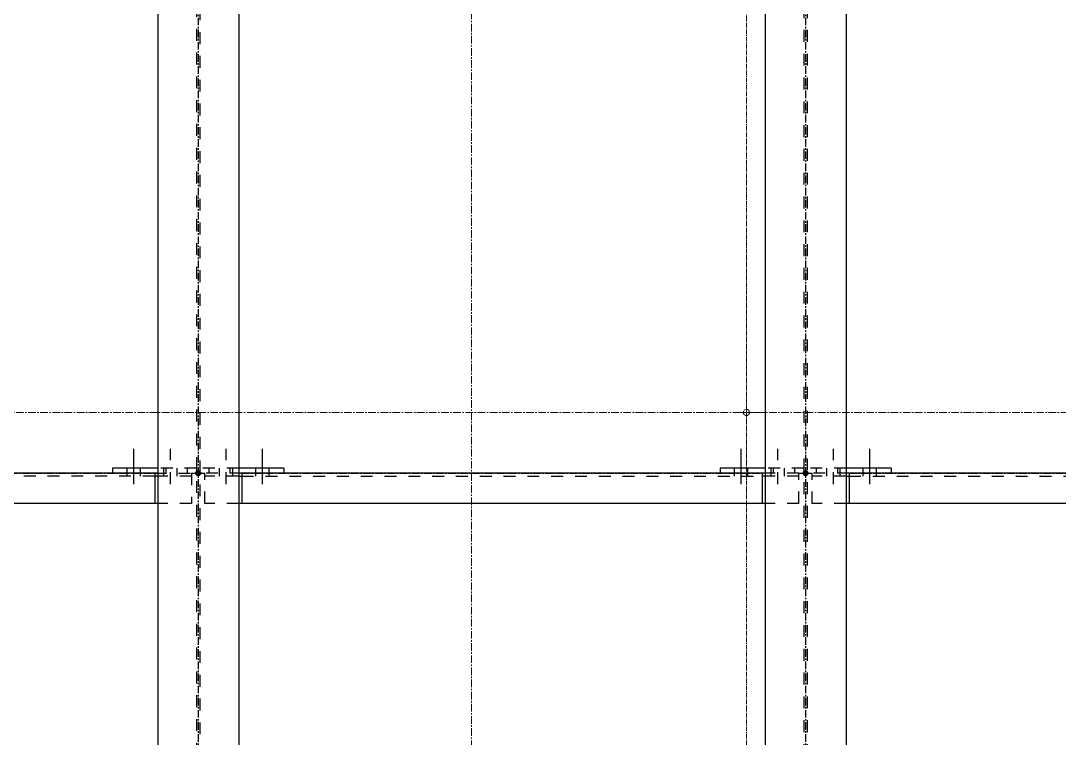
# Model space of a CAD drawing. Header units: inches. Extents: x 209270 to 234360, y -180214 to -150194.
# Drawn here: x 226220 to 227929, y -162100 to -160919 of the extents above; entities that cross this region are included whole.
import ezdxf

# ---------------------------------------------------------------- set-up
doc = ezdxf.new("R2010")
doc.units = ezdxf.units.IN
doc.header["$LTSCALE"] = 10
doc.header["$MEASUREMENT"] = 0
for name, pattern in [('CENTER', [2, 1.25, -0.25, 0.25, -0.25]), ('CENTER2', [1.125, 0.75, -0.125, 0.125, -0.125]), ('DXK_LINE_DOT2', [3.9198, 1.9599, -1.9599])]:
    doc.linetypes.add(name, pattern=pattern)
doc.layers.get('0').update_dxf_attribs({"color": 1})
for name, color, linetype in [('_STR_0', 5, 'Continuous'), ('_STR_1', 5, 'Continuous'), ('_STR_2', 5, 'Continuous'), ('_STR_4', 5, 'Continuous')]:
    doc.layers.add(name, color=color, linetype=linetype)
for name, color, linetype, lineweight in [('CEN', 1, 'CENTER', 9), ('CENETR LINE', 1, 'CENTER2', 9), ('DIM', 1, 'Continuous', 13)]:
    doc.layers.add(name, color=color, linetype=linetype, lineweight=lineweight)

# ---------------------------------------------------------------- blocks, each defined once
blk = doc.blocks.new('A$C2698bf6b')
at = {"layer": 'CENETR LINE'}
for p, q in [((0, -1290), (0, 1290)), ((-22.1, 0), (22.1, 0))]:
    blk.add_line(p, q, dxfattribs=at)
blk.add_circle((0, 0), 5, dxfattribs=at)
blk = doc.blocks.new('A$C1f4f58bd')
at = {"layer": 'CEN'}
blk.add_lwpolyline([(1100, 2200), (5000, 2200), (5000, -2700), (1100, -2700)], close=True, dxfattribs=at)
blk = doc.blocks.new('Part-116860372-115040 - 114867')
at = {"layer": '_STR_4', "linetype": 'Continuous'}
for points in [[(227511.9, -161667.7, -1), (227511.9, -161659.7, -1)], [(228511.9, -161667.7, -1), (228511.9, -161659.7, -1)]]:
    blk.add_hatch(color=256, dxfattribs=at).paths.add_polyline_path(points)
at = {"layer": '_STR_1', "linetype": 'DXK_LINE_DOT2'}
for p, q in [((227522.7, -161713.7), (227522.7, -161663.7)), ((227583.5, -161663.7), (227522.7, -161663.7)), ((227578.5, -161668.7), (227522.7, -161668.7)), ((227583.5, -161668.7), (228411.9, -161668.7)), ((228497.2, -161663.7), (228411.9, -161663.7)), ((228497.2, -161668.7), (228416.9, -161668.7)), ((228497.2, -161713.7), (228497.2, -161663.7)), ((227578.5, -161713.7), (227522.7, -161713.7)), ((228497.2, -161713.7), (228416.9, -161713.7))]:
    blk.add_line(p, q, dxfattribs=at)
at = {"layer": '_STR_2', "linetype": 'Continuous'}
for p, q in [((227578.5, -161668.7), (227583.5, -161668.7)), ((228411.9, -161663.7), (227583.5, -161663.7)), ((227583.5, -161663.7), (227583.5, -161713.7)), ((228411.9, -161663.7), (228411.9, -161713.7)), ((228416.9, -161668.7), (228411.9, -161668.7)), ((228416.9, -161713.7), (227578.5, -161713.7))]:
    blk.add_line(p, q, dxfattribs=at)
at = {"layer": '_STR_4', "linetype": 'CENTER'}
for p, q in [((227511.9, -161663.7), (227522.7, -161663.7)), ((227583.5, -161663.7), (228411.9, -161663.7)), ((228497.2, -161663.7), (228511.9, -161663.7))]:
    blk.add_line(p, q, dxfattribs=at)
at = {"layer": '_STR_4', "linetype": 'Continuous'}
for centre in [(227511.9, -161663.7), (228511.9, -161663.7)]:
    blk.add_circle(centre, 4, dxfattribs=at)
blk = doc.blocks.new('Part-116860372-115002 - 114867')
at = {"layer": '_STR_1', "linetype": 'DXK_LINE_DOT2'}
for p, q in [((227509, -160385), (227509, -162942.3)), ((227514.7, -160385), (227514.7, -162942.3))]:
    blk.add_line(p, q, dxfattribs=at)
at = {"layer": '_STR_2', "linetype": 'Continuous'}
for p, q in [((227578.5, -160456.5), (227578.5, -162870.8)), ((227445.3, -160468.7), (227445.3, -162858.7))]:
    blk.add_line(p, q, dxfattribs=at)
at = {"layer": '_STR_4', "linetype": 'CENTER'}
blk.add_line((227511.9, -160373.7), (227511.9, -162953.7), dxfattribs=at)
blk = doc.blocks.new('Part-116860372-115003 - 114867')
at = {"layer": '_STR_1', "linetype": 'DXK_LINE_DOT2'}
for p, q in [((226509, -160461.5), (226509, -162865.8)), ((226514.7, -160467), (226514.7, -162865.8))]:
    blk.add_line(p, q, dxfattribs=at)
at = {"layer": '_STR_2', "linetype": 'Continuous'}
for p, q in [((226445.3, -160456.5), (226445.3, -162870.8)), ((226578.5, -160456.5), (226578.5, -162870.8))]:
    blk.add_line(p, q, dxfattribs=at)
at = {"layer": '_STR_4', "linetype": 'CENTER'}
blk.add_line((226511.9, -160373.7), (226511.9, -162953.7), dxfattribs=at)
blk = doc.blocks.new('Part-116860372-115038 - 114867')
at = {"layer": '_STR_4', "linetype": 'Continuous'}
for points in [[(225511.9, -161667.7, -1), (225511.9, -161659.7, -1)], [(226511.9, -161667.7, -1), (226511.9, -161659.7, -1)]]:
    blk.add_hatch(color=256, dxfattribs=at).paths.add_polyline_path(points)
at = {"layer": '_STR_1', "linetype": 'DXK_LINE_DOT2'}
for p, q in [((225524.9, -161663.7), (225524.9, -161713.7)), ((225641.9, -161663.7), (225524.9, -161663.7)), ((225636.9, -161668.7), (225524.9, -161668.7)), ((226440.3, -161668.7), (225641.9, -161668.7)), ((226440.3, -161663.7), (226501, -161663.7)), ((226501, -161668.7), (226445.3, -161668.7)), ((226501, -161663.7), (226501, -161713.7)), ((225636.9, -161713.7), (225524.9, -161713.7)), ((226501, -161713.7), (226445.3, -161713.7))]:
    blk.add_line(p, q, dxfattribs=at)
at = {"layer": '_STR_2', "linetype": 'Continuous'}
for p, q in [((225641.9, -161668.7), (225636.9, -161668.7)), ((226440.3, -161663.7), (225641.9, -161663.7)), ((225641.9, -161713.7), (225641.9, -161663.7)), ((226440.3, -161663.7), (226440.3, -161713.7)), ((226445.3, -161668.7), (226440.3, -161668.7)), ((226445.3, -161713.7), (225636.9, -161713.7))]:
    blk.add_line(p, q, dxfattribs=at)
at = {"layer": '_STR_4', "linetype": 'CENTER'}
for p, q in [((225511.9, -161663.7), (225524.9, -161663.7)), ((225641.9, -161663.7), (226440.3, -161663.7)), ((226501, -161663.7), (226511.9, -161663.7))]:
    blk.add_line(p, q, dxfattribs=at)
at = {"layer": '_STR_4', "linetype": 'Continuous'}
for centre in [(225511.9, -161663.7), (226511.9, -161663.7)]:
    blk.add_circle(centre, 4, dxfattribs=at)
blk = doc.blocks.new('Part-116860372-115039 - 114867')
at = {"layer": '_STR_4', "linetype": 'Continuous'}
for points in [[(226511.9, -161667.7, -1), (226511.9, -161659.7, -1)], [(227511.9, -161667.7, -1), (227511.9, -161659.7, -1)]]:
    blk.add_hatch(color=256, dxfattribs=at).paths.add_polyline_path(points)
at = {"layer": '_STR_1', "linetype": 'DXK_LINE_DOT2'}
for p, q in [((226522.7, -161713.7), (226522.7, -161663.7)), ((226583.5, -161663.7), (226522.7, -161663.7)), ((226578.5, -161668.7), (226522.7, -161668.7)), ((226583.5, -161668.7), (227440.3, -161668.7)), ((227501, -161663.7), (227440.3, -161663.7)), ((227501, -161668.7), (227445.3, -161668.7)), ((227501, -161713.7), (227501, -161663.7)), ((226578.5, -161713.7), (226522.7, -161713.7)), ((227501, -161713.7), (227445.3, -161713.7))]:
    blk.add_line(p, q, dxfattribs=at)
at = {"layer": '_STR_2', "linetype": 'Continuous'}
for p, q in [((226578.5, -161668.7), (226583.5, -161668.7)), ((227440.3, -161663.7), (226583.5, -161663.7)), ((226583.5, -161663.7), (226583.5, -161713.7)), ((227440.3, -161663.7), (227440.3, -161713.7)), ((227445.3, -161668.7), (227440.3, -161668.7)), ((227445.3, -161713.7), (226578.5, -161713.7))]:
    blk.add_line(p, q, dxfattribs=at)
at = {"layer": '_STR_4', "linetype": 'CENTER'}
for p, q in [((226511.9, -161663.7), (226522.7, -161663.7)), ((226583.5, -161663.7), (227440.3, -161663.7)), ((227501, -161663.7), (227511.9, -161663.7))]:
    blk.add_line(p, q, dxfattribs=at)
at = {"layer": '_STR_4', "linetype": 'Continuous'}
for centre in [(226511.9, -161663.7), (227511.9, -161663.7)]:
    blk.add_circle(centre, 4, dxfattribs=at)
blk = doc.blocks.new('Part-116860372-115814 - 114867')
at = {"layer": '_STR_1', "linetype": 'DXK_LINE_DOT2'}
for p, q in [((227509, -161655.7), (227445.3, -161655.7)), ((227459, -161663.7), (227459, -161655.7)), ((227494, -161663.7), (227494, -161655.7)), ((227509, -161655.7), (227509, -161663.7))]:
    blk.add_line(p, q, dxfattribs=at)
at = {"layer": '_STR_2', "linetype": 'Continuous'}
for p, q in [((227445.3, -161655.7), (227371, -161655.7)), ((227371, -161655.7), (227371, -161663.7)), ((227445.3, -161663.7), (227440.3, -161663.7))]:
    blk.add_line(p, q, dxfattribs=at)
blk = doc.blocks.new('Part-116860372-115812 - 114867')
at = {"layer": '_STR_1', "linetype": 'DXK_LINE_DOT2'}
for p, q in [((227578.5, -161655.7), (227514.7, -161655.7)), ((227529.7, -161663.7), (227529.7, -161655.7)), ((227564.7, -161663.7), (227564.7, -161655.7))]:
    blk.add_line(p, q, dxfattribs=at)
at = {"layer": '_STR_2', "linetype": 'Continuous'}
for p, q in [((227652.7, -161655.7), (227578.5, -161655.7)), ((227652.7, -161655.7), (227652.7, -161663.7)), ((227583.5, -161663.7), (227578.5, -161663.7))]:
    blk.add_line(p, q, dxfattribs=at)
blk = doc.blocks.new('Bolt-116860372-115819 - 114867')
at = {"layer": '_STR_1', "linetype": 'DXK_LINE_DOT2'}
for p, q in [((226466, -161681.7), (226466, -161623.7)), ((226455, -161663.7), (226455, -161655.7)), ((226477, -161663.7), (226477, -161655.7)), ((226455, -161668.7), (226455, -161663.7)), ((226477, -161668.7), (226477, -161663.7))]:
    blk.add_line(p, q, dxfattribs=at)
at = {"layer": '_STR_2', "linetype": 'Continuous'}
for p, q in [((226406, -161681.7), (226406, -161623.7)), ((226395, -161663.7), (226395, -161655.7)), ((226417, -161663.7), (226417, -161655.7)), ((226395, -161668.7), (226395, -161663.7)), ((226417, -161668.7), (226417, -161663.7))]:
    blk.add_line(p, q, dxfattribs=at)
blk = doc.blocks.new('Part-116860372-115815 - 114867')
at = {"layer": '_STR_1', "linetype": 'DXK_LINE_DOT2'}
for p, q in [((226509, -161655.7), (226445.3, -161655.7)), ((226459, -161663.7), (226459, -161655.7)), ((226494, -161663.7), (226494, -161655.7)), ((226509, -161655.7), (226509, -161663.7))]:
    blk.add_line(p, q, dxfattribs=at)
at = {"layer": '_STR_2', "linetype": 'Continuous'}
for p, q in [((226445.3, -161655.7), (226371, -161655.7)), ((226371, -161655.7), (226371, -161663.7)), ((226445.3, -161663.7), (226440.3, -161663.7))]:
    blk.add_line(p, q, dxfattribs=at)
blk = doc.blocks.new('Part-116860372-115813 - 114867')
at = {"layer": '_STR_1', "linetype": 'DXK_LINE_DOT2'}
for p, q in [((226578.5, -161655.7), (226514.7, -161655.7)), ((226529.7, -161663.7), (226529.7, -161655.7)), ((226564.7, -161663.7), (226564.7, -161655.7))]:
    blk.add_line(p, q, dxfattribs=at)
at = {"layer": '_STR_2', "linetype": 'Continuous'}
for p, q in [((226652.7, -161655.7), (226578.5, -161655.7)), ((226652.7, -161655.7), (226652.7, -161663.7)), ((226583.5, -161663.7), (226578.5, -161663.7))]:
    blk.add_line(p, q, dxfattribs=at)
blk = doc.blocks.new('Bolt-116860372-115816 - 114867')
at = {"layer": '_STR_1', "linetype": 'DXK_LINE_DOT2'}
for p, q in [((227557.7, -161681.7), (227557.7, -161623.7)), ((227546.7, -161663.7), (227546.7, -161655.7)), ((227568.7, -161663.7), (227568.7, -161655.7)), ((227546.7, -161668.7), (227546.7, -161663.7)), ((227568.7, -161668.7), (227568.7, -161663.7))]:
    blk.add_line(p, q, dxfattribs=at)
at = {"layer": '_STR_2', "linetype": 'Continuous'}
for p, q in [((227617.7, -161681.7), (227617.7, -161623.7)), ((227606.7, -161663.7), (227606.7, -161655.7)), ((227628.7, -161663.7), (227628.7, -161655.7)), ((227606.7, -161668.7), (227606.7, -161663.7)), ((227628.7, -161668.7), (227628.7, -161663.7))]:
    blk.add_line(p, q, dxfattribs=at)
blk = doc.blocks.new('Bolt-116860372-115817 - 114867')
at = {"layer": '_STR_1', "linetype": 'DXK_LINE_DOT2'}
for p, q in [((226557.7, -161681.7), (226557.7, -161623.7)), ((226546.7, -161663.7), (226546.7, -161655.7)), ((226568.7, -161663.7), (226568.7, -161655.7)), ((226546.7, -161668.7), (226546.7, -161663.7)), ((226568.7, -161668.7), (226568.7, -161663.7))]:
    blk.add_line(p, q, dxfattribs=at)
at = {"layer": '_STR_2', "linetype": 'Continuous'}
for p, q in [((226617.7, -161681.7), (226617.7, -161623.7)), ((226606.7, -161663.7), (226606.7, -161655.7)), ((226628.7, -161663.7), (226628.7, -161655.7)), ((226606.7, -161668.7), (226606.7, -161663.7)), ((226628.7, -161668.7), (226628.7, -161663.7))]:
    blk.add_line(p, q, dxfattribs=at)
blk = doc.blocks.new('Bolt-116860372-115818 - 114867')
at = {"layer": '_STR_1', "linetype": 'DXK_LINE_DOT2'}
for p, q in [((227466, -161681.7), (227466, -161623.7)), ((227455, -161663.7), (227455, -161655.7)), ((227477, -161663.7), (227477, -161655.7)), ((227455, -161668.7), (227455, -161663.7)), ((227477, -161668.7), (227477, -161663.7))]:
    blk.add_line(p, q, dxfattribs=at)
at = {"layer": '_STR_2', "linetype": 'Continuous'}
for p, q in [((227406, -161681.7), (227406, -161623.7)), ((227395, -161663.7), (227395, -161655.7)), ((227417, -161663.7), (227417, -161655.7)), ((227395, -161668.7), (227395, -161663.7)), ((227417, -161668.7), (227417, -161663.7))]:
    blk.add_line(p, q, dxfattribs=at)
blk = doc.blocks.new('OVERLAY_DRAWING')
at = {"layer": 'CEN'}
blk.add_line((220011.9, -161563.7), (232509.3, -161563.7), dxfattribs=at)
at = {"layer": '_STR_0', "zscale": 0.8}
for name in ['Part-116860372-115003 - 114867', 'Part-116860372-115002 - 114867', 'Bolt-116860372-115819 - 114867', 'Bolt-116860372-115817 - 114867', 'Bolt-116860372-115818 - 114867', 'Bolt-116860372-115816 - 114867', 'Part-116860372-115815 - 114867', 'Part-116860372-115813 - 114867', 'Part-116860372-115814 - 114867', 'Part-116860372-115812 - 114867', 'Part-116860372-115038 - 114867', 'Part-116860372-115039 - 114867', 'Part-116860372-115040 - 114867']:
    blk.add_blockref(name, (0, 0), dxfattribs=at)
at = {"layer": 'DIM'}
for name, p in [('A$C1f4f58bd', (221961.9, -161563.7, -450449365.8)), ('A$C2698bf6b', (227414.5, -161563.7, 17003419418.5))]:
    blk.add_blockref(name, p, dxfattribs=at)

msp = doc.modelspace()

# ---------------------------------------------------------------- block references
msp.add_blockref('OVERLAY_DRAWING', (0, 0))

doc.saveas('drawing.dxf')
